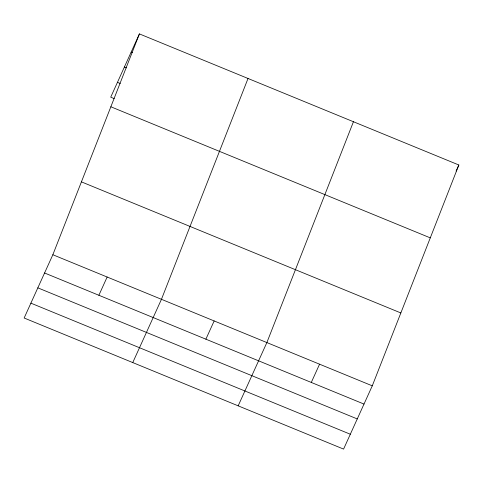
<?xml version="1.0" encoding="UTF-8"?>
<svg xmlns="http://www.w3.org/2000/svg" width="483" height="483" viewBox="0 0 483 483"><rect width="100%" height="100%" fill="white"/><g stroke="black" fill="none" stroke-linecap="round" stroke-linejoin="round"><path stroke-width="0.72" d="M52.852 254.74L139.418 33.907L458.85 164.993L372.278 385.826L343.582 449.093L24.15 318.007L52.852 254.74L372.278 385.826M248.027 78.475L161.455 299.309L132.759 362.576M353.441 121.734L266.87 342.568L238.167 405.835M139.418 33.907L110.722 97.174L114.199 98.598M98.876 295.27L107.154 277.025M205.885 339.181L214.162 320.935M311.293 382.445L319.571 364.2M456.091 171.079L458.85 164.993M131.147 52.152L132.535 52.719M124.403 67.01L126.492 67.868M117.46 82.315L120.243 83.456M110.855 106.779L430.281 237.871M81.416 181.862L400.848 312.954M44.575 272.986L364.001 404.072M37.831 287.844L357.263 418.93M30.888 303.149L350.32 434.235"/></g></svg>
